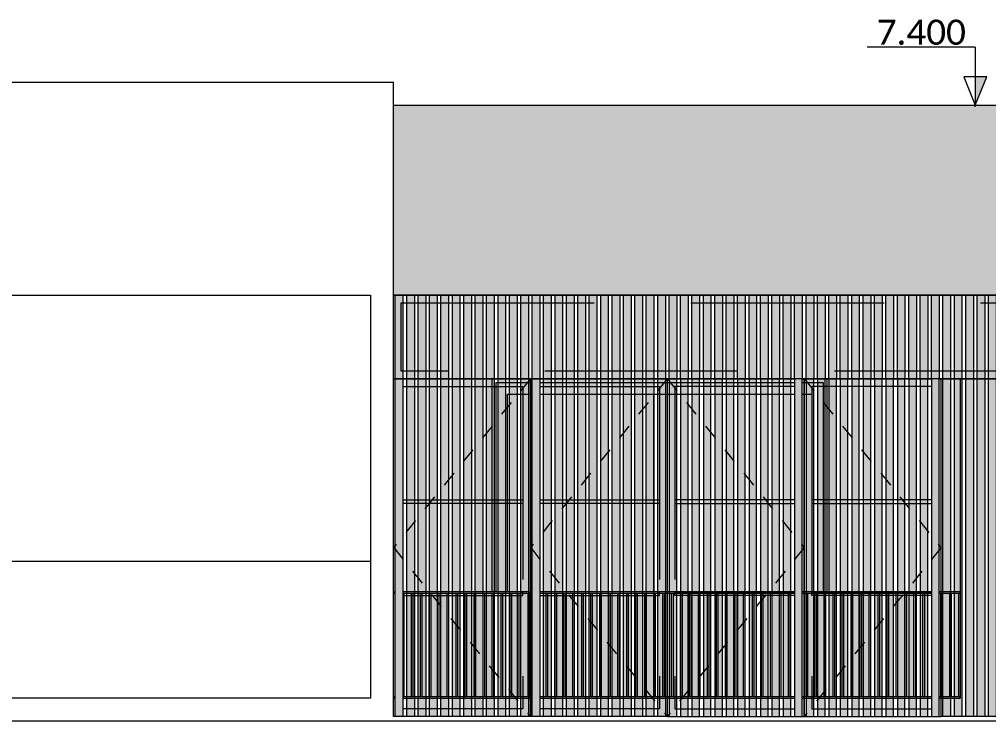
# Model space of a CAD drawing. Header units: metres. Extents: x -197 to 1099, y -24 to 14.
# Drawn here: x 703.58 to 709.96, y 3.36 to 7.96 of the extents above; entities that cross this region are included whole.
import ezdxf
from ezdxf.enums import TextEntityAlignment as Align

# ---------------------------------------------------------------- set-up
doc = ezdxf.new("R2010")
doc.units = ezdxf.units.M
doc.header["$LTSCALE"] = 0.001
doc.header["$PDMODE"] = 34
doc.header["$PDSIZE"] = 0.01
doc.linetypes.add('HIDDENX2', pattern=[19.05, 12.7, -6.35])
doc.linetypes.add('OCULTA3', pattern=[0.45, 0.3, -0.15])
doc.layers.get('0').update_dxf_attribs({"lineweight": 13, "true_color": 0x000000})
for name, color, linetype, lineweight, true_color in [('Jach-Anotaciones-CalidaddeLínea  0.13', 7, 'Continuous', 13, 0x000000), ('Jach-Anotaciones-CalidaddeLínea 0.09', 7, 'Continuous', 9, 0x000000), ('Jach-Anotaciones-CalidaddeLínea 0.18', 7, 'Continuous', 18, 0x000000), ('Jach-Anotaciones-Hatch-Lum40%', 7, 'Continuous', 13, 0x999999), ('Jach-Anotaciones-Hatch-Lum50%', 9, 'Continuous', 13, 0x808080), ('JACH-Anotaciones-Textos-Lum75% @ 0.075', 7, 'Continuous', 13, 0x404040), ('JACH-Arq-Lineas-Proyeccion', 250, 'HIDDENX2', 13, 0x333333), ('JACH-Arq-Muros03Bajos', 7, 'Continuous', 13, 0x404040), ('JACH-Arq-Ventanas-BajasyPisoTecho', 7, 'Continuous', 13, 0x404040)]:
    doc.layers.add(name, color=color, linetype=linetype, lineweight=lineweight, true_color=true_color)
doc.styles.add('02a-Calibri-JACH(1.8mm)', font='calibri.ttf', dxfattribs={"height": 2.2})

# ---------------------------------------------------------------- blocks, each defined once
blk = doc.blocks.new('A$Cbd59a7a6')
at = {"layer": 'Jach-Anotaciones-Hatch-Lum40%', "lineweight": 0, "ltscale": 100}
h = blk.add_hatch(color=256, dxfattribs=at)
h.dxf.hatch_style = 1
h.paths.add_polyline_path([(3.6125, -0.55), (3.6625, -0.55), (3.6625, -2.77), (3.6125, -2.77)])
h = blk.add_hatch(color=256, dxfattribs=at)
h.dxf.hatch_style = 1
h.paths.add_polyline_path([(3.6875, -0.55), (3.7375, -0.55), (3.7375, -2.77), (3.6875, -2.77)])
h = blk.add_hatch(color=256, dxfattribs=at)
h.dxf.hatch_style = 1
h.paths.add_polyline_path([(3.7625, -0.55), (3.8125, -0.55), (3.8125, -2.77), (3.7625, -2.77)])
h = blk.add_hatch(color=256, dxfattribs=at)
h.dxf.hatch_style = 1
h.paths.add_polyline_path([(3.8375, -0.55), (3.8875, -0.55), (3.8875, -2.77), (3.8375, -2.77)])
h = blk.add_hatch(color=256, dxfattribs=at)
h.dxf.hatch_style = 1
h.paths.add_polyline_path([(3.9125, -0.55), (3.9625, -0.55), (3.9625, -2.77), (3.9125, -2.77)])
h = blk.add_hatch(color=256, dxfattribs=at)
h.dxf.hatch_style = 1
h.paths.add_polyline_path([(3.9875, -0.55), (4.0375, -0.55), (4.0375, -2.77), (3.9875, -2.77)])
at = {"layer": 'Jach-Anotaciones-CalidaddeLínea 0.09', "lineweight": 0, "ltscale": 100}
for points in [[(3.6125, -0.55), (3.6625, -0.55), (3.6625, -2.77), (3.6125, -2.77)], [(3.6875, -0.55), (3.7375, -0.55), (3.7375, -2.77), (3.6875, -2.77)], [(3.7625, -0.55), (3.8125, -0.55), (3.8125, -2.77), (3.7625, -2.77)], [(3.8375, -0.55), (3.8875, -0.55), (3.8875, -2.77), (3.8375, -2.77)], [(3.9125, -0.55), (3.9625, -0.55), (3.9625, -2.77), (3.9125, -2.77)], [(3.9875, -0.55), (4.0375, -0.55), (4.0375, -2.77), (3.9875, -2.77)]]:
    blk.add_lwpolyline(points, close=True, dxfattribs=at)
at = {"layer": 'Jach-Anotaciones-CalidaddeLínea 0.18', "lineweight": 0, "ltscale": 100}
blk.add_lwpolyline([(3.6, -0.55), (4.05, -0.55), (4.05, -2.77), (3.6, -2.77)], close=True, dxfattribs=at)
blk = doc.blocks.new('A$C598ee789')
at = {"layer": 'Jach-Anotaciones-Hatch-Lum40%', "lineweight": 0, "ltscale": 100}
h = blk.add_hatch(color=256, dxfattribs=at)
h.dxf.hatch_style = 1
h.paths.add_polyline_path([(-15.4875, -2), (-15.4375, -2), (-15.4375, -2.55), (-15.4875, -2.55)])
h = blk.add_hatch(color=256, dxfattribs=at)
h.dxf.hatch_style = 1
h.paths.add_polyline_path([(-15.4125, -2), (-15.3625, -2), (-15.3625, -2.55), (-15.4125, -2.55)])
h = blk.add_hatch(color=256, dxfattribs=at)
h.dxf.hatch_style = 1
h.paths.add_polyline_path([(-15.3375, -2), (-15.2875, -2), (-15.2875, -2.55), (-15.3375, -2.55)])
h = blk.add_hatch(color=256, dxfattribs=at)
h.dxf.hatch_style = 1
h.paths.add_polyline_path([(-15.2625, -2), (-15.2125, -2), (-15.2125, -2.55), (-15.2625, -2.55)])
h = blk.add_hatch(color=256, dxfattribs=at)
h.dxf.hatch_style = 1
h.paths.add_polyline_path([(-15.1875, -2), (-15.1375, -2), (-15.1375, -2.55), (-15.1875, -2.55)])
h = blk.add_hatch(color=256, dxfattribs=at)
h.dxf.hatch_style = 1
h.paths.add_polyline_path([(-15.1125, -2), (-15.0625, -2), (-15.0625, -2.55), (-15.1125, -2.55)])
h = blk.add_hatch(color=256, dxfattribs=at)
h.dxf.hatch_style = 1
h.paths.add_polyline_path([(-15.0375, -2), (-14.9875, -2), (-14.9875, -2.55), (-15.0375, -2.55)])
h = blk.add_hatch(color=256, dxfattribs=at)
h.dxf.hatch_style = 1
h.paths.add_polyline_path([(-14.9625, -2), (-14.9125, -2), (-14.9125, -2.55), (-14.9625, -2.55)])
h = blk.add_hatch(color=256, dxfattribs=at)
h.dxf.hatch_style = 1
h.paths.add_polyline_path([(-14.8875, -2), (-14.8375, -2), (-14.8375, -2.55), (-14.8875, -2.55)])
h = blk.add_hatch(color=256, dxfattribs=at)
h.dxf.hatch_style = 1
h.paths.add_polyline_path([(-14.8125, -2), (-14.7625, -2), (-14.7625, -2.55), (-14.8125, -2.55)])
h = blk.add_hatch(color=256, dxfattribs=at)
h.dxf.hatch_style = 1
h.paths.add_polyline_path([(-14.7375, -2), (-14.6875, -2), (-14.6875, -2.55), (-14.7375, -2.55)])
h = blk.add_hatch(color=256, dxfattribs=at)
h.dxf.hatch_style = 1
h.paths.add_polyline_path([(-14.6625, -2), (-14.6125, -2), (-14.6125, -2.55), (-14.6625, -2.55)])
h = blk.add_hatch(color=256, dxfattribs=at)
h.dxf.hatch_style = 1
h.paths.add_polyline_path([(-14.5875, -2), (-14.5375, -2), (-14.5375, -2.55), (-14.5875, -2.55)])
h = blk.add_hatch(color=256, dxfattribs=at)
h.dxf.hatch_style = 1
h.paths.add_polyline_path([(-14.5125, -2), (-14.4625, -2), (-14.4625, -2.55), (-14.5125, -2.55)])
h = blk.add_hatch(color=256, dxfattribs=at)
h.dxf.hatch_style = 1
h.paths.add_polyline_path([(-14.4375, -2), (-14.3875, -2), (-14.3875, -2.55), (-14.4375, -2.55)])
h = blk.add_hatch(color=256, dxfattribs=at)
h.dxf.hatch_style = 1
h.paths.add_polyline_path([(-14.3625, -2), (-14.3125, -2), (-14.3125, -2.55), (-14.3625, -2.55)])
h = blk.add_hatch(color=256, dxfattribs=at)
h.dxf.hatch_style = 1
h.paths.add_polyline_path([(-14.2875, -2), (-14.2375, -2), (-14.2375, -2.55), (-14.2875, -2.55)])
h = blk.add_hatch(color=256, dxfattribs=at)
h.dxf.hatch_style = 1
h.paths.add_polyline_path([(-14.2125, -2), (-14.1625, -2), (-14.1625, -2.55), (-14.2125, -2.55)])
h = blk.add_hatch(color=256, dxfattribs=at)
h.dxf.hatch_style = 1
h.paths.add_polyline_path([(-14.1375, -2), (-14.0875, -2), (-14.0875, -2.55), (-14.1375, -2.55)])
h = blk.add_hatch(color=256, dxfattribs=at)
h.dxf.hatch_style = 1
h.paths.add_polyline_path([(-14.0625, -2), (-14.0125, -2), (-14.0125, -2.55), (-14.0625, -2.55)])
h = blk.add_hatch(color=256, dxfattribs=at)
h.dxf.hatch_style = 1
h.paths.add_polyline_path([(-13.9875, -2), (-13.9375, -2), (-13.9375, -2.55), (-13.9875, -2.55)])
h = blk.add_hatch(color=256, dxfattribs=at)
h.dxf.hatch_style = 1
h.paths.add_polyline_path([(-13.9125, -2), (-13.8625, -2), (-13.8625, -2.55), (-13.9125, -2.55)])
h = blk.add_hatch(color=256, dxfattribs=at)
h.dxf.hatch_style = 1
h.paths.add_polyline_path([(-13.8375, -2), (-13.7875, -2), (-13.7875, -2.55), (-13.8375, -2.55)])
h = blk.add_hatch(color=256, dxfattribs=at)
h.dxf.hatch_style = 1
h.paths.add_polyline_path([(-13.7625, -2), (-13.7125, -2), (-13.7125, -2.55), (-13.7625, -2.55)])
h = blk.add_hatch(color=256, dxfattribs=at)
h.dxf.hatch_style = 1
h.paths.add_polyline_path([(-13.6875, -2), (-13.6375, -2), (-13.6375, -2.55), (-13.6875, -2.55)])
h = blk.add_hatch(color=256, dxfattribs=at)
h.dxf.hatch_style = 1
h.paths.add_polyline_path([(-13.6125, -2), (-13.5625, -2), (-13.5625, -2.55), (-13.6125, -2.55)])
h = blk.add_hatch(color=256, dxfattribs=at)
h.dxf.hatch_style = 1
h.paths.add_polyline_path([(-13.5375, -2), (-13.4875, -2), (-13.4875, -2.55), (-13.5375, -2.55)])
h = blk.add_hatch(color=256, dxfattribs=at)
h.dxf.hatch_style = 1
h.paths.add_polyline_path([(-13.4625, -2), (-13.4125, -2), (-13.4125, -2.55), (-13.4625, -2.55)])
h = blk.add_hatch(color=256, dxfattribs=at)
h.dxf.hatch_style = 1
h.paths.add_polyline_path([(-13.3875, -2), (-13.3375, -2), (-13.3375, -2.55), (-13.3875, -2.55)])
h = blk.add_hatch(color=256, dxfattribs=at)
h.dxf.hatch_style = 1
h.paths.add_polyline_path([(-13.3125, -2), (-13.2625, -2), (-13.2625, -2.55), (-13.3125, -2.55)])
h = blk.add_hatch(color=256, dxfattribs=at)
h.dxf.hatch_style = 1
h.paths.add_polyline_path([(-13.2375, -2), (-13.1875, -2), (-13.1875, -2.55), (-13.2375, -2.55)])
h = blk.add_hatch(color=256, dxfattribs=at)
h.dxf.hatch_style = 1
h.paths.add_polyline_path([(-13.1625, -2), (-13.1125, -2), (-13.1125, -2.55), (-13.1625, -2.55)])
h = blk.add_hatch(color=256, dxfattribs=at)
h.dxf.hatch_style = 1
h.paths.add_polyline_path([(-13.0875, -2), (-13.0375, -2), (-13.0375, -2.55), (-13.0875, -2.55)])
h = blk.add_hatch(color=256, dxfattribs=at)
h.dxf.hatch_style = 1
h.paths.add_polyline_path([(-13.0125, -2), (-12.9625, -2), (-12.9625, -2.55), (-13.0125, -2.55)])
h = blk.add_hatch(color=256, dxfattribs=at)
h.dxf.hatch_style = 1
h.paths.add_polyline_path([(-12.9375, -2), (-12.8875, -2), (-12.8875, -2.55), (-12.9375, -2.55)])
h = blk.add_hatch(color=256, dxfattribs=at)
h.dxf.hatch_style = 1
h.paths.add_polyline_path([(-12.8625, -2), (-12.8125, -2), (-12.8125, -2.55), (-12.8625, -2.55)])
h = blk.add_hatch(color=256, dxfattribs=at)
h.dxf.hatch_style = 1
h.paths.add_polyline_path([(-12.7875, -2), (-12.7375, -2), (-12.7375, -2.55), (-12.7875, -2.55)])
h = blk.add_hatch(color=256, dxfattribs=at)
h.dxf.hatch_style = 1
h.paths.add_polyline_path([(-12.7125, -2), (-12.6625, -2), (-12.6625, -2.55), (-12.7125, -2.55)])
h = blk.add_hatch(color=256, dxfattribs=at)
h.dxf.hatch_style = 1
h.paths.add_polyline_path([(-12.6375, -2), (-12.5875, -2), (-12.5875, -2.55), (-12.6375, -2.55)])
h = blk.add_hatch(color=256, dxfattribs=at)
h.dxf.hatch_style = 1
h.paths.add_polyline_path([(-12.5625, -2), (-12.5125, -2), (-12.5125, -2.55), (-12.5625, -2.55)])
h = blk.add_hatch(color=256, dxfattribs=at)
h.dxf.hatch_style = 1
h.paths.add_polyline_path([(-12.4875, -2), (-12.4375, -2), (-12.4375, -2.55), (-12.4875, -2.55)])
h = blk.add_hatch(color=256, dxfattribs=at)
h.dxf.hatch_style = 1
h.paths.add_polyline_path([(-12.4125, -2), (-12.3625, -2), (-12.3625, -2.55), (-12.4125, -2.55)])
h = blk.add_hatch(color=256, dxfattribs=at)
h.dxf.hatch_style = 1
h.paths.add_polyline_path([(-12.3375, -2), (-12.2875, -2), (-12.2875, -2.55), (-12.3375, -2.55)])
h = blk.add_hatch(color=256, dxfattribs=at)
h.dxf.hatch_style = 1
h.paths.add_polyline_path([(-12.2625, -2), (-12.2125, -2), (-12.2125, -2.55), (-12.2625, -2.55)])
h = blk.add_hatch(color=256, dxfattribs=at)
h.dxf.hatch_style = 1
h.paths.add_polyline_path([(-12.1875, -2), (-12.1375, -2), (-12.1375, -2.55), (-12.1875, -2.55)])
h = blk.add_hatch(color=256, dxfattribs=at)
h.dxf.hatch_style = 1
h.paths.add_polyline_path([(-12.1125, -2), (-12.0625, -2), (-12.0625, -2.55), (-12.1125, -2.55)])
h = blk.add_hatch(color=256, dxfattribs=at)
h.dxf.hatch_style = 1
h.paths.add_polyline_path([(-12.0375, -2), (-11.9875, -2), (-11.9875, -2.55), (-12.0375, -2.55)])
h = blk.add_hatch(color=256, dxfattribs=at)
h.dxf.hatch_style = 1
h.paths.add_polyline_path([(-11.9625, -2), (-11.9125, -2), (-11.9125, -2.55), (-11.9625, -2.55)])
h = blk.add_hatch(color=256, dxfattribs=at)
h.dxf.hatch_style = 1
h.paths.add_polyline_path([(-11.8875, -2), (-11.8375, -2), (-11.8375, -2.55), (-11.8875, -2.55)])
h = blk.add_hatch(color=256, dxfattribs=at)
h.dxf.hatch_style = 1
h.paths.add_polyline_path([(-11.8125, -2), (-11.7625, -2), (-11.7625, -2.55), (-11.8125, -2.55)])
h = blk.add_hatch(color=256, dxfattribs=at)
h.dxf.hatch_style = 1
h.paths.add_polyline_path([(-11.7375, -2), (-11.6875, -2), (-11.6875, -2.55), (-11.7375, -2.55)])
h = blk.add_hatch(color=256, dxfattribs=at)
h.dxf.hatch_style = 1
h.paths.add_polyline_path([(-11.6625, -2), (-11.6125, -2), (-11.6125, -2.55), (-11.6625, -2.55)])
h = blk.add_hatch(color=256, dxfattribs=at)
h.dxf.hatch_style = 1
h.paths.add_polyline_path([(-11.5875, -2), (-11.5375, -2), (-11.5375, -2.55), (-11.5875, -2.55)])
at = {"layer": 'Jach-Anotaciones-CalidaddeLínea 0.09', "lineweight": 0, "ltscale": 100}
for points in [[(-15.4875, -2), (-15.4375, -2), (-15.4375, -2.55), (-15.4875, -2.55)], [(-15.4125, -2), (-15.3625, -2), (-15.3625, -2.55), (-15.4125, -2.55)], [(-15.3375, -2), (-15.2875, -2), (-15.2875, -2.55), (-15.3375, -2.55)], [(-15.2625, -2), (-15.2125, -2), (-15.2125, -2.55), (-15.2625, -2.55)], [(-15.1875, -2), (-15.1375, -2), (-15.1375, -2.55), (-15.1875, -2.55)], [(-15.1125, -2), (-15.0625, -2), (-15.0625, -2.55), (-15.1125, -2.55)], [(-15.0375, -2), (-14.9875, -2), (-14.9875, -2.55), (-15.0375, -2.55)], [(-14.9625, -2), (-14.9125, -2), (-14.9125, -2.55), (-14.9625, -2.55)], [(-14.8875, -2), (-14.8375, -2), (-14.8375, -2.55), (-14.8875, -2.55)], [(-14.8125, -2), (-14.7625, -2), (-14.7625, -2.55), (-14.8125, -2.55)], [(-14.7375, -2), (-14.6875, -2), (-14.6875, -2.55), (-14.7375, -2.55)], [(-14.6625, -2), (-14.6125, -2), (-14.6125, -2.55), (-14.6625, -2.55)], [(-14.5875, -2), (-14.5375, -2), (-14.5375, -2.55), (-14.5875, -2.55)], [(-14.5125, -2), (-14.4625, -2), (-14.4625, -2.55), (-14.5125, -2.55)], [(-14.4375, -2), (-14.3875, -2), (-14.3875, -2.55), (-14.4375, -2.55)], [(-14.3625, -2), (-14.3125, -2), (-14.3125, -2.55), (-14.3625, -2.55)], [(-14.2875, -2), (-14.2375, -2), (-14.2375, -2.55), (-14.2875, -2.55)], [(-14.2125, -2), (-14.1625, -2), (-14.1625, -2.55), (-14.2125, -2.55)], [(-14.1375, -2), (-14.0875, -2), (-14.0875, -2.55), (-14.1375, -2.55)], [(-14.0625, -2), (-14.0125, -2), (-14.0125, -2.55), (-14.0625, -2.55)], [(-13.9875, -2), (-13.9375, -2), (-13.9375, -2.55), (-13.9875, -2.55)], [(-13.9125, -2), (-13.8625, -2), (-13.8625, -2.55), (-13.9125, -2.55)], [(-13.8375, -2), (-13.7875, -2), (-13.7875, -2.55), (-13.8375, -2.55)], [(-13.7625, -2), (-13.7125, -2), (-13.7125, -2.55), (-13.7625, -2.55)], [(-13.6875, -2), (-13.6375, -2), (-13.6375, -2.55), (-13.6875, -2.55)], [(-13.6125, -2), (-13.5625, -2), (-13.5625, -2.55), (-13.6125, -2.55)], [(-13.5375, -2), (-13.4875, -2), (-13.4875, -2.55), (-13.5375, -2.55)], [(-13.4625, -2), (-13.4125, -2), (-13.4125, -2.55), (-13.4625, -2.55)], [(-13.3875, -2), (-13.3375, -2), (-13.3375, -2.55), (-13.3875, -2.55)], [(-13.3125, -2), (-13.2625, -2), (-13.2625, -2.55), (-13.3125, -2.55)], [(-13.2375, -2), (-13.1875, -2), (-13.1875, -2.55), (-13.2375, -2.55)], [(-13.1625, -2), (-13.1125, -2), (-13.1125, -2.55), (-13.1625, -2.55)], [(-13.0875, -2), (-13.0375, -2), (-13.0375, -2.55), (-13.0875, -2.55)], [(-13.0125, -2), (-12.9625, -2), (-12.9625, -2.55), (-13.0125, -2.55)], [(-12.9375, -2), (-12.8875, -2), (-12.8875, -2.55), (-12.9375, -2.55)], [(-12.8625, -2), (-12.8125, -2), (-12.8125, -2.55), (-12.8625, -2.55)], [(-12.7875, -2), (-12.7375, -2), (-12.7375, -2.55), (-12.7875, -2.55)], [(-12.7125, -2), (-12.6625, -2), (-12.6625, -2.55), (-12.7125, -2.55)], [(-12.6375, -2), (-12.5875, -2), (-12.5875, -2.55), (-12.6375, -2.55)], [(-12.5625, -2), (-12.5125, -2), (-12.5125, -2.55), (-12.5625, -2.55)], [(-12.4875, -2), (-12.4375, -2), (-12.4375, -2.55), (-12.4875, -2.55)], [(-12.4125, -2), (-12.3625, -2), (-12.3625, -2.55), (-12.4125, -2.55)], [(-12.3375, -2), (-12.2875, -2), (-12.2875, -2.55), (-12.3375, -2.55)], [(-12.2625, -2), (-12.2125, -2), (-12.2125, -2.55), (-12.2625, -2.55)], [(-12.1875, -2), (-12.1375, -2), (-12.1375, -2.55), (-12.1875, -2.55)], [(-12.1125, -2), (-12.0625, -2), (-12.0625, -2.55), (-12.1125, -2.55)], [(-12.0375, -2), (-11.9875, -2), (-11.9875, -2.55), (-12.0375, -2.55)], [(-11.9625, -2), (-11.9125, -2), (-11.9125, -2.55), (-11.9625, -2.55)], [(-11.8875, -2), (-11.8375, -2), (-11.8375, -2.55), (-11.8875, -2.55)], [(-11.8125, -2), (-11.7625, -2), (-11.7625, -2.55), (-11.8125, -2.55)], [(-11.7375, -2), (-11.6875, -2), (-11.6875, -2.55), (-11.7375, -2.55)], [(-11.6625, -2), (-11.6125, -2), (-11.6125, -2.55), (-11.6625, -2.55)], [(-11.5875, -2), (-11.5375, -2), (-11.5375, -2.55), (-11.5875, -2.55)]]:
    blk.add_lwpolyline(points, close=True, dxfattribs=at)
at = {"layer": 'Jach-Anotaciones-CalidaddeLínea 0.18', "lineweight": 0, "ltscale": 100}
blk.add_lwpolyline([(-15.5, -2), (0.15, -2), (0.15, -2.55), (-15.5, -2.55)], close=True, dxfattribs=at)
at = {"layer": 'JACH-Arq-Lineas-Proyeccion', "lineweight": 0, "ltscale": 100}
blk.add_lwpolyline([(-15.45, -2.05), (0.1, -2.05), (0.1, -2.5), (-15.45, -2.5)], close=True, dxfattribs=at)
blk = doc.blocks.new('A$C55ff94a2')
at = {"lineweight": 0, "ltscale": 100}
for name, p in [('A$C598ee789', (0, 0)), ('A$Cbd59a7a6', (-15.5, -2))]:
    blk.add_blockref(name, p, dxfattribs=at)
blk = doc.blocks.new('A$Ccf8239d7')
at = {"layer": 'JACH-Arq-Ventanas-BajasyPisoTecho', "ltscale": 100}
blk.add_blockref('A$C55ff94a2', (15.5, 2), dxfattribs=at)
blk = doc.blocks.new('A$Ceb0e9d90')
at = {"layer": 'Jach-Anotaciones-Hatch-Lum40%', "lineweight": 0, "ltscale": 100}
h = blk.add_hatch(color=256, dxfattribs=at)
h.dxf.hatch_style = 1
h.paths.add_polyline_path([(0.0875, 2.1), (0.1375, 2.1), (0.1375, -0.12), (0.0875, -0.12)])
h = blk.add_hatch(color=256, dxfattribs=at)
h.dxf.hatch_style = 1
h.paths.add_polyline_path([(0.1625, 2.1), (0.2125, 2.1), (0.2125, -0.12), (0.1625, -0.12)])
h = blk.add_hatch(color=256, dxfattribs=at)
h.dxf.hatch_style = 1
h.paths.add_polyline_path([(0.2375, 2.1), (0.2875, 2.1), (0.2875, -0.12), (0.2375, -0.12)])
h = blk.add_hatch(color=256, dxfattribs=at)
h.dxf.hatch_style = 1
h.paths.add_polyline_path([(0.3125, 2.1), (0.3625, 2.1), (0.3625, -0.12), (0.3125, -0.12)])
h = blk.add_hatch(color=256, dxfattribs=at)
h.dxf.hatch_style = 1
h.paths.add_polyline_path([(0.3875, 2.1), (0.4375, 2.1), (0.4375, -0.12), (0.3875, -0.12)])
h = blk.add_hatch(color=256, dxfattribs=at)
h.dxf.hatch_style = 1
h.paths.add_polyline_path([(0.4625, 2.1), (0.5125, 2.1), (0.5125, -0.12), (0.4625, -0.12)])
h = blk.add_hatch(color=256, dxfattribs=at)
h.dxf.hatch_style = 1
h.paths.add_polyline_path([(0.5375, 2.1), (0.5875, 2.1), (0.5875, -0.12), (0.5375, -0.12)])
h = blk.add_hatch(color=256, dxfattribs=at)
h.dxf.hatch_style = 1
h.paths.add_polyline_path([(0.6125, 2.1), (0.6625, 2.1), (0.6625, -0.12), (0.6125, -0.12)])
h = blk.add_hatch(color=256, dxfattribs=at)
h.dxf.hatch_style = 1
h.paths.add_polyline_path([(0.6875, 2.1), (0.7375, 2.1), (0.7375, -0.12), (0.6875, -0.12)])
h = blk.add_hatch(color=256, dxfattribs=at)
h.dxf.hatch_style = 1
h.paths.add_polyline_path([(0.7625, 2.1), (0.8125, 2.1), (0.8125, -0.12), (0.7625, -0.12)])
h = blk.add_hatch(color=256, dxfattribs=at)
h.dxf.hatch_style = 1
h.paths.add_polyline_path([(0.8375, 2.1), (0.8875, 2.1), (0.8875, -0.12), (0.8375, -0.12)])
at = {"layer": 'Jach-Anotaciones-CalidaddeLínea 0.09', "lineweight": 0, "ltscale": 100}
for points in [[(0.0875, 2.1), (0.1375, 2.1), (0.1375, -0.12), (0.0875, -0.12)], [(0.1625, 2.1), (0.2125, 2.1), (0.2125, -0.12), (0.1625, -0.12)], [(0.2375, 2.1), (0.2875, 2.1), (0.2875, -0.12), (0.2375, -0.12)], [(0.3125, 2.1), (0.3625, 2.1), (0.3625, -0.12), (0.3125, -0.12)], [(0.3875, 2.1), (0.4375, 2.1), (0.4375, -0.12), (0.3875, -0.12)], [(0.4625, 2.1), (0.5125, 2.1), (0.5125, -0.12), (0.4625, -0.12)], [(0.5375, 2.1), (0.5875, 2.1), (0.5875, -0.12), (0.5375, -0.12)], [(0.6125, 2.1), (0.6625, 2.1), (0.6625, -0.12), (0.6125, -0.12)], [(0.6875, 2.1), (0.7375, 2.1), (0.7375, -0.12), (0.6875, -0.12)], [(0.7625, 2.1), (0.8125, 2.1), (0.8125, -0.12), (0.7625, -0.12)], [(0.8375, 2.1), (0.8875, 2.1), (0.8875, -0.12), (0.8375, -0.12)]]:
    blk.add_lwpolyline(points, close=True, dxfattribs=at)
at = {"layer": 'Jach-Anotaciones-CalidaddeLínea 0.18', "lineweight": 0, "ltscale": 100}
blk.add_lwpolyline([(0, 2.1), (0.9, 2.1), (0.9, -0.12), (0, -0.12)], close=True, dxfattribs=at)
at = {"layer": 'JACH-Arq-Lineas-Proyeccion', "lineweight": 0, "ltscale": 100}
for points in [[(0.05, 2.05), (0.85, 2.05), (0.85, -0.07), (0.05, -0.07)], [(0.05, 1.305), (0.85, 1.305), (0.85, 1.28), (0.05, 1.28)], [(0.05, 0.675), (0.85, 0.675), (0.85, 0.7), (0.05, 0.7)]]:
    blk.add_lwpolyline(points, close=True, dxfattribs=at)
at = {"lineweight": 0, "ltscale": 100}
blk.add_wipeout([(0.0125, 2.1), (0.0625, 2.1), (0.0625, -0.12), (0.0125, -0.12)], dxfattribs=at)
at = {"layer": 'Jach-Anotaciones-Hatch-Lum40%', "lineweight": 0, "ltscale": 100}
h = blk.add_hatch(color=256, dxfattribs=at)
h.dxf.hatch_style = 1
h.paths.add_polyline_path([(0.0125, 2.1), (0.0625, 2.1), (0.0625, -0.12), (0.0125, -0.12)])
at = {"layer": 'Jach-Anotaciones-CalidaddeLínea 0.09', "lineweight": 0, "ltscale": 100}
blk.add_lwpolyline([(0.0125, 2.1), (0.0625, 2.1), (0.0625, -0.12), (0.0125, -0.12)], close=True, dxfattribs=at)
blk = doc.blocks.new('A$Cad355942')
at = {"layer": 'JACH-Arq-Ventanas-BajasyPisoTecho', "ltscale": 100}
blk.add_blockref('A$Ceb0e9d90', (0.9, -2.65), dxfattribs=at)
at = {"layer": 'JACH-Arq-Ventanas-BajasyPisoTecho', "linetype": 'OCULTA3', "ltscale": 100}
blk.add_lwpolyline([(1.8, -0.55), (0.9, -1.66), (1.8, -2.77)], dxfattribs=at)
at = {"layer": 'JACH-Arq-Ventanas-BajasyPisoTecho', "ltscale": 100}
blk.add_blockref('A$Ceb0e9d90', (0, -2.65), dxfattribs=at)
at = {"layer": 'JACH-Arq-Ventanas-BajasyPisoTecho', "ltscale": 100, "xscale": -1}
blk.add_blockref('A$Ceb0e9d90', (2.7, -2.65), dxfattribs=at)
at = {"layer": 'JACH-Arq-Ventanas-BajasyPisoTecho', "linetype": 'OCULTA3', "ltscale": 100}
for points in [[(0.9, -0.55), (0, -1.66), (0.9, -2.77)], [(1.8, -0.55), (2.7, -1.66), (1.8, -2.77)]]:
    blk.add_lwpolyline(points, dxfattribs=at)
at = {"layer": 'JACH-Arq-Ventanas-BajasyPisoTecho', "ltscale": 100, "xscale": -1}
blk.add_blockref('A$Ceb0e9d90', (3.6, -2.65), dxfattribs=at)
at = {"layer": 'JACH-Arq-Ventanas-BajasyPisoTecho', "linetype": 'OCULTA3', "ltscale": 100}
blk.add_lwpolyline([(2.7, -0.55), (3.6, -1.66), (2.7, -2.77)], dxfattribs=at)
blk = doc.blocks.new('*U483')
at = {"lineweight": 0, "ltscale": 100}
h = blk.add_hatch(dxfattribs=at)
h.set_pattern_fill('ANGLE', color=256)
h.set_pattern_definition([(0, (169.421, 45.032), (0, 6.985), [5.08, -1.905]), (90, (169.421, 45.032), (-6.985, 4e-16), [5.08, -1.905])])
h.paths.add_polyline_path([(0, 2.5), (0, 0), (1, 2.5)])
h = blk.add_hatch(color=256, dxfattribs=at)
h.dxf.hatch_style = 1
h.paths.add_polyline_path([(0, 2.5), (0, 0), (1, 2.5)])
for points in [[(0, 5.099), (-9.466, 5.099)], [(0, 5.099), (0, 1.25)]]:
    blk.add_lwpolyline(points, dxfattribs=at)
for points in [[(0, 0), (1, 2.5), (-1, 2.5)], [(0, 2.5), (0, 0), (1, 2.5)]]:
    blk.add_lwpolyline(points, close=True, dxfattribs=at)
blk.add_point((0, 0), dxfattribs=at)
at = {"lineweight": 0, "ltscale": 100, "style": '02a-Calibri-JACH(1.8mm)'}
blk.add_attdef('ALT', text='', height=2.2, dxfattribs=at).set_placement((-4.733, 6.401), align=Align.MIDDLE_CENTER)

msp = doc.modelspace()

# ---------------------------------------------------------------- hatches: boundary and pattern name
at = {"layer": 'Jach-Anotaciones-Hatch-Lum50%', "ltscale": 100}
h = msp.add_hatch(dxfattribs=at)
h.set_pattern_fill('218', color=256, scale=0.13, pattern_type=2)
h.set_pattern_definition([(0, (437.39549, 0.04875), (0.26, 0.13), [0.0325, -0.2275]), (0, (437.39549, 0.065), (0.26, 0.13), [0.0325, -0.0975]), (0, (437.52549, 0.08125), (0.26, 0.13), [0.0325, -0.2275]), (0, (437.33049, 0), (0.26, 0.13), [0.01625, -0.13, 0.01625, -0.0975]), (45, (437.34674, 0.0325), (0, 0.13), [0.02298097, -0.34471456]), (45, (437.33049, 0.08125), (0, 0.13), [0.016419, -0.35127653]), (45, (437.33049, 0.0975), (0, 0.13), [0.019695, -0.34800053]), (135, (437.49299, 0.0975), (1e-17, 0.13), [0.019695, -0.34800053]), (135, (437.49299, 0.08125), (1e-17, 0.13), [0.016419, -0.35127653]), (135, (437.47674, 0.0325), (1e-17, 0.13), [0.02298097, -0.34471456]), (26.56505, (437.36299, 0.0325), (-7e-12, 0.13), [0.0363361, -0.25435273]), (26.56505, (437.36299, 0.04875), (-7e-12, 0.13), [0.0363361, -0.25435273]), (26.56505, (437.29799, 0.065), (-7e-12, 0.13), [0.0363361, -0.25435273]), (26.56505, (437.29799, 0.08125), (-7e-12, 0.13), [0.0363361, -0.25435273]), (63.43495, (437.33049, 0), (7e-12, 0.13), [0.0363361, -0.54504157]), (63.43495, (437.34674, 0), (7e-12, 0.13), [0.0363361, -0.54504157]), (116.56505, (437.47674, 0), (-7e-12, 0.13), [0.0363361, -0.54504157]), (116.56505, (437.49299, 0), (-7e-12, 0.13), [0.0363361, -0.54504157]), (153.43495, (437.46049, 0.0325), (7e-12, 0.13), [0.0363361, -0.25435273]), (153.43495, (437.46049, 0.04875), (7e-12, 0.13), [0.0363361, -0.25435273]), (153.43495, (437.52549, 0.065), (7e-12, 0.13), [0.0363361, -0.25435273]), (153.43495, (437.52549, 0.08125), (7e-12, 0.13), [0.0363361, -0.25435273]), (82.8749837, (437.330491, 0), (6e-14, 0.13), [0.13101166, -1.96517535]), (97.1250163, (437.492991, 0), (-6e-14, 0.13), [0.13101166, -1.96517535])])
h.paths.add_polyline_path([(706.04308, 6.15), (706.04308, 7.4), (713.69308, 7.4), (713.69308, 7.90159), (718.44308, 7.90159), (718.44308, 6.15)])

# ---------------------------------------------------------------- linework, layer by layer
at = {"layer": 'Jach-Anotaciones-CalidaddeLínea  0.13', "ltscale": 100}
for points in [[(706.04308, 6.15), (706.04308, 7.4), (713.69308, 7.4), (713.69308, 7.90159), (718.44308, 7.90159), (718.44308, 6.15)], [(700.36698, 6.15), (705.89308, 6.15), (705.89308, 3.5), (700.36698, 3.5)], [(709.76808, 3.5), (706.04308, 3.5), (706.04308, 5.6), (709.76808, 5.6)], [(706.69308, 5.6), (708.89308, 5.6), (708.89308, 3.5), (706.69308, 3.5)], [(706.71808, 5.575), (708.86808, 5.575), (708.86808, 3.525), (706.71808, 3.525)], [(706.79308, 5.5), (708.79308, 5.5), (708.79308, 3.6), (706.79308, 3.6)]]:
    msp.add_lwpolyline(points, close=True, dxfattribs=at)
at = {"layer": 'Jach-Anotaciones-CalidaddeLínea 0.09', "ltscale": 100}
msp.add_lwpolyline([(703.45308, 3.5), (703.45308, 4.4), (705.89308, 4.4)], dxfattribs=at)
at = {"layer": 'JACH-Arq-Muros03Bajos', "ltscale": 100}
msp.add_lwpolyline([(706.04308, 4.2), (709.76808, 4.2), (709.76808, 3.5), (706.04308, 3.5)], close=True, dxfattribs=at)
at = {"layer": 'JACH-Arq-Ventanas-BajasyPisoTecho', "ltscale": 100}
msp.add_lwpolyline([(707.75558, 5.5), (707.83058, 5.5), (707.83058, 3.6), (707.75558, 3.6)], close=True, dxfattribs=at)

# ---------------------------------------------------------------- block references
at = {"layer": 'JACH-Anotaciones-Textos-Lum75% @ 0.075', "ltscale": 100, "xscale": 0.075, "yscale": 0.075, "zscale": 0.075}
msp.add_blockref('*U483', (709.86808, 7.4), dxfattribs=at).add_auto_attribs({'ALT': '7.400'})

# ---------------------------------------------------------------- next in the draw order: wipeouts: each hides what was drawn before it
at = {"ltscale": 100}
msp.add_wipeout([(706.04308, 4.2), (709.76808, 4.2), (709.76808, 3.5), (706.04308, 3.5)], dxfattribs=at).dxf.layer = 'JACH-Arq-Muros03Bajos'

# ---------------------------------------------------------------- next in the draw order: linework, layer by layer
at = {"layer": 'Jach-Anotaciones-CalidaddeLínea  0.13', "ltscale": 100}
for points in [[(721.54308, 3.35), (721.54308, 3.5), (721.69308, 3.5), (721.69308, 6.15), (706.04308, 6.15), (706.04308, 7.55), (700.21698, 7.55), (700.21698, 3.5), (700.36698, 3.5), (700.36698, 3.35)], [(706.04308, 4.191), (709.76808, 4.191), (709.76808, 4.2), (706.04308, 4.2)], [(706.04308, 3.5), (709.76808, 3.5), (709.76808, 3.509), (706.04308, 3.509)]]:
    msp.add_lwpolyline(points, close=True, dxfattribs=at)
at = {"layer": 'Jach-Anotaciones-CalidaddeLínea 0.09', "ltscale": 100}
for points in [[(706.04308, 4.191), (706.05208, 4.191), (706.05208, 3.509), (706.04308, 3.509)], [(706.10208, 4.191), (706.11108, 4.191), (706.11108, 3.509), (706.10208, 3.509)], [(706.16108, 4.191), (706.17008, 4.191), (706.17008, 3.509), (706.16108, 3.509)], [(706.22008, 4.191), (706.22908, 4.191), (706.22908, 3.509), (706.22008, 3.509)], [(706.27908, 4.191), (706.28808, 4.191), (706.28808, 3.509), (706.27908, 3.509)], [(706.33808, 4.191), (706.34708, 4.191), (706.34708, 3.509), (706.33808, 3.509)], [(706.39708, 4.191), (706.40608, 4.191), (706.40608, 3.509), (706.39708, 3.509)], [(706.45608, 4.191), (706.46508, 4.191), (706.46508, 3.509), (706.45608, 3.509)], [(706.51508, 4.191), (706.52408, 4.191), (706.52408, 3.509), (706.51508, 3.509)], [(706.57408, 4.191), (706.58308, 4.191), (706.58308, 3.509), (706.57408, 3.509)], [(706.63308, 4.191), (706.64208, 4.191), (706.64208, 3.509), (706.63308, 3.509)], [(706.69208, 4.191), (706.70108, 4.191), (706.70108, 3.509), (706.69208, 3.509)], [(706.75108, 4.191), (706.76008, 4.191), (706.76008, 3.509), (706.75108, 3.509)], [(706.81008, 4.191), (706.81908, 4.191), (706.81908, 3.509), (706.81008, 3.509)], [(706.86908, 4.191), (706.87808, 4.191), (706.87808, 3.509), (706.86908, 3.509)], [(706.92808, 4.191), (706.93708, 4.191), (706.93708, 3.509), (706.92808, 3.509)], [(706.98708, 4.191), (706.99608, 4.191), (706.99608, 3.509), (706.98708, 3.509)], [(707.04608, 4.191), (707.05508, 4.191), (707.05508, 3.509), (707.04608, 3.509)], [(707.10508, 4.191), (707.11408, 4.191), (707.11408, 3.509), (707.10508, 3.509)], [(707.16408, 4.191), (707.17308, 4.191), (707.17308, 3.509), (707.16408, 3.509)], [(707.22308, 4.191), (707.23208, 4.191), (707.23208, 3.509), (707.22308, 3.509)], [(707.28208, 4.191), (707.29108, 4.191), (707.29108, 3.509), (707.28208, 3.509)], [(707.34108, 4.191), (707.35008, 4.191), (707.35008, 3.509), (707.34108, 3.509)], [(707.40008, 4.191), (707.40908, 4.191), (707.40908, 3.509), (707.40008, 3.509)], [(707.45908, 4.191), (707.46808, 4.191), (707.46808, 3.509), (707.45908, 3.509)], [(707.51808, 4.191), (707.52708, 4.191), (707.52708, 3.509), (707.51808, 3.509)], [(707.57708, 4.191), (707.58608, 4.191), (707.58608, 3.509), (707.57708, 3.509)], [(707.63608, 4.191), (707.64508, 4.191), (707.64508, 3.509), (707.63608, 3.509)], [(707.69508, 4.191), (707.70408, 4.191), (707.70408, 3.509), (707.69508, 3.509)], [(707.75408, 4.191), (707.76308, 4.191), (707.76308, 3.509), (707.75408, 3.509)], [(707.81308, 4.191), (707.82208, 4.191), (707.82208, 3.509), (707.81308, 3.509)], [(707.87208, 4.191), (707.88108, 4.191), (707.88108, 3.509), (707.87208, 3.509)], [(707.93108, 4.191), (707.94008, 4.191), (707.94008, 3.509), (707.93108, 3.509)], [(707.99008, 4.191), (707.99908, 4.191), (707.99908, 3.509), (707.99008, 3.509)], [(708.04908, 4.191), (708.05808, 4.191), (708.05808, 3.509), (708.04908, 3.509)], [(708.10808, 4.191), (708.11708, 4.191), (708.11708, 3.509), (708.10808, 3.509)], [(708.16708, 4.191), (708.17608, 4.191), (708.17608, 3.509), (708.16708, 3.509)], [(708.22608, 4.191), (708.23508, 4.191), (708.23508, 3.509), (708.22608, 3.509)], [(708.28508, 4.191), (708.29408, 4.191), (708.29408, 3.509), (708.28508, 3.509)], [(708.34408, 4.191), (708.35308, 4.191), (708.35308, 3.509), (708.34408, 3.509)], [(708.40308, 4.191), (708.41208, 4.191), (708.41208, 3.509), (708.40308, 3.509)], [(708.46208, 4.191), (708.47108, 4.191), (708.47108, 3.509), (708.46208, 3.509)], [(708.52108, 4.191), (708.53008, 4.191), (708.53008, 3.509), (708.52108, 3.509)], [(708.58008, 4.191), (708.58908, 4.191), (708.58908, 3.509), (708.58008, 3.509)], [(708.63908, 4.191), (708.64808, 4.191), (708.64808, 3.509), (708.63908, 3.509)], [(708.69808, 4.191), (708.70708, 4.191), (708.70708, 3.509), (708.69808, 3.509)], [(708.75708, 4.191), (708.76608, 4.191), (708.76608, 3.509), (708.75708, 3.509)], [(708.81608, 4.191), (708.82508, 4.191), (708.82508, 3.509), (708.81608, 3.509)], [(708.87508, 4.191), (708.88408, 4.191), (708.88408, 3.509), (708.87508, 3.509)], [(708.93408, 4.191), (708.94308, 4.191), (708.94308, 3.509), (708.93408, 3.509)], [(708.99308, 4.191), (709.00208, 4.191), (709.00208, 3.509), (708.99308, 3.509)], [(709.05208, 4.191), (709.06108, 4.191), (709.06108, 3.509), (709.05208, 3.509)], [(709.11108, 4.191), (709.12008, 4.191), (709.12008, 3.509), (709.11108, 3.509)], [(709.17008, 4.191), (709.17908, 4.191), (709.17908, 3.509), (709.17008, 3.509)], [(709.22908, 4.191), (709.23808, 4.191), (709.23808, 3.509), (709.22908, 3.509)], [(709.28808, 4.191), (709.29708, 4.191), (709.29708, 3.509), (709.28808, 3.509)], [(709.34708, 4.191), (709.35608, 4.191), (709.35608, 3.509), (709.34708, 3.509)], [(709.40608, 4.191), (709.41508, 4.191), (709.41508, 3.509), (709.40608, 3.509)], [(709.46508, 4.191), (709.47408, 4.191), (709.47408, 3.509), (709.46508, 3.509)], [(709.52408, 4.191), (709.53308, 4.191), (709.53308, 3.509), (709.52408, 3.509)], [(709.58308, 4.191), (709.59208, 4.191), (709.59208, 3.509), (709.58308, 3.509)], [(709.64208, 4.191), (709.65108, 4.191), (709.65108, 3.509), (709.64208, 3.509)], [(709.70108, 4.191), (709.71008, 4.191), (709.71008, 3.509), (709.70108, 3.509)], [(709.75908, 4.191), (709.76808, 4.191), (709.76808, 3.509), (709.75908, 3.509)]]:
    msp.add_lwpolyline(points, close=True, dxfattribs=at)

# ---------------------------------------------------------------- next in the draw order: block references
msp.add_blockref('A$Ccf8239d7', (706.04308, 6.15), dxfattribs=at)

# ---------------------------------------------------------------- next in the draw order: block references
at = {"ltscale": 100}
msp.add_blockref('A$Cad355942', (706.04308, 6.15), dxfattribs=at)

doc.saveas('drawing.dxf')
